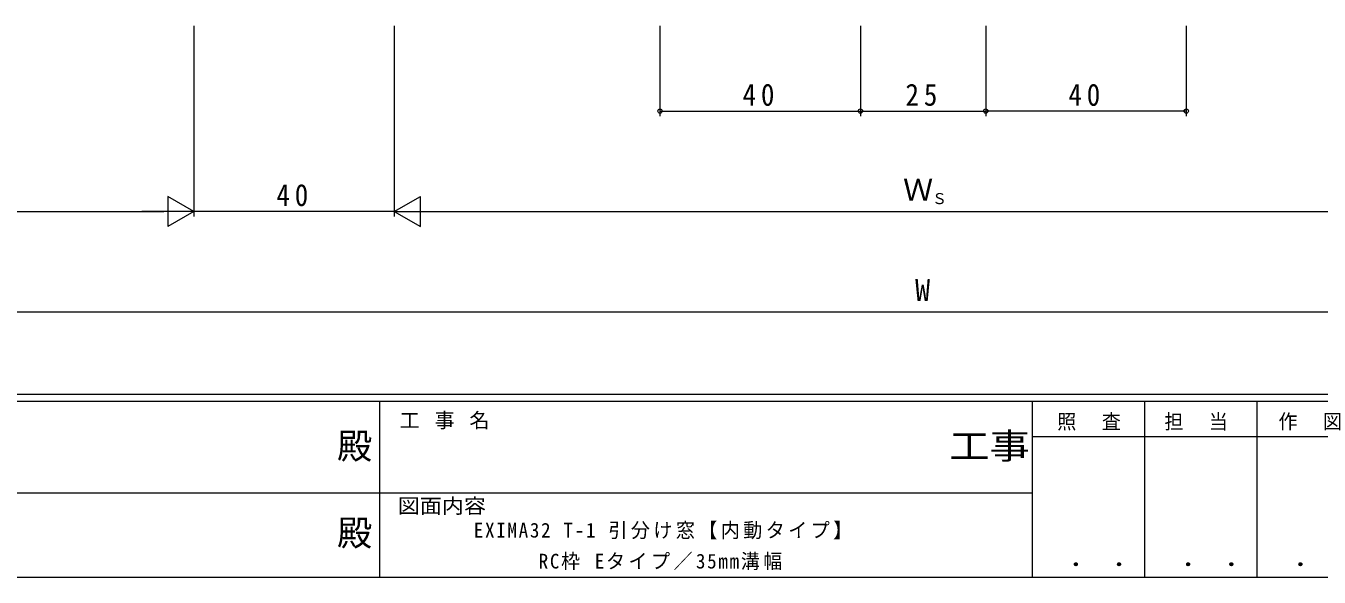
# Model space of a CAD drawing. Units: millimetres on the paper. Extents: x -420 to 373, y -297 to 267.
# Drawn here: x -103.3 to 154.7, y -297 to -187.1 of the extents above; entities that cross this region are included whole.
import ezdxf
from ezdxf.enums import TextEntityAlignment as Align

# ---------------------------------------------------------------- set-up
doc = ezdxf.new("R2010")
doc.units = ezdxf.units.MM
doc.layers.add('0-1_YKK_ZWAK', color=7, linetype='Continuous', lineweight=9)
doc.layers.add('0-7_YKK_D', color=6, linetype='Continuous', lineweight=9)
doc.layers.add('0-2_USER1', color=3, linetype='Continuous')
doc.styles.add('ＭＳ ゴシック', font='')
doc.styles.get('ＭＳ ゴシック').set_extended_font_data('MS Gothic')

msp = doc.modelspace()

# ---------------------------------------------------------------- linework, layer by layer
at = {"layer": '0-1_YKK_ZWAK'}
for p, q in [((352.3, -260.6), (-417.7, -260.6)), ((314.5, -262), (-417.7, -262)), ((-32.7, -262), (-32.7, -297)), ((97.5, -262), (97.5, -297)), ((119.9, -262), (119.9, -297)), ((142.3, -262), (142.3, -297)), ((165.684, -268.999), (97.5, -268.999)), ((-160.1, -280.199), (-31.3, -280.199)), ((-31.3, -280.199), (97.5, -280.199)), ((-417.7, -297), (314.5, -297))]:
    msp.add_line(p, q, dxfattribs=at)
at = {"layer": '0-7_YKK_D'}
for p, q in [((-69.768, -187.078), (-69.768, -225.078)), ((-69.768, -187.078), (-69.768, -225.078)), ((-29.768, -187.078), (-29.768, -225.078)), ((-29.768, -187.078), (-29.768, -225.078)), ((23.232, -187.078), (23.232, -205.078)), ((63.232, -187.078), (63.232, -205.078)), ((63.232, -187.078), (63.232, -205.078)), ((88.232, -187.078), (88.232, -205.078)), ((88.232, -187.078), (88.232, -205.078)), ((128.232, -187.078), (128.232, -205.078)), ((23.232, -204.078), (63.232, -204.078)), ((63.232, -204.078), (88.232, -204.078)), ((128.232, -204.078), (88.232, -204.078)), ((-74.964, -221.078), (-74.964, -227.078)), ((-69.768, -224.078), (-74.964, -221.078)), ((-29.768, -224.078), (-24.571, -221.078)), ((-24.571, -227.078), (-24.571, -221.078)), ((-161.768, -224.078), (-75.768, -224.078)), ((-69.768, -224.078), (-80.16, -224.078)), ((-69.768, -224.078), (-74.964, -227.078)), ((-29.768, -224.078), (-69.768, -224.078)), ((-29.768, -224.078), (-19.375, -224.078)), ((-29.768, -224.078), (-24.571, -227.078)), ((-23.768, -224.078), (175.232, -224.078)), ((-160.768, -244.078), (312.233, -244.078))]:
    msp.add_line(p, q, dxfattribs=at)
for centre in [(23.232, -204.078), (63.232, -204.078), (63.232, -204.078), (88.232, -204.078), (88.232, -204.078), (128.232, -204.078)]:
    msp.add_circle(centre, 0.425, dxfattribs=at)

# ---------------------------------------------------------------- texts
at = {"layer": '0-1_YKK_ZWAK', "color": 2, "style": 'ＭＳ ゴシック'}
for p in [(-41.182, -274.956), (-41.182, -292.278)]:
    msp.add_text('殿', height=5.132, dxfattribs=at).set_placement(p, align=Align.BOTTOM_LEFT)
at = {"layer": '0-1_YKK_ZWAK', "color": 2, "style": 'ＭＳ ゴシック', "width": 1.15}
msp.add_text('工事', height=5.132, dxfattribs=at).set_placement((80.931, -274.956), align=Align.BOTTOM_LEFT)
at = {"layer": '0-1_YKK_ZWAK', "style": 'ＭＳ ゴシック', "width": 1.1}
msp.add_text('図面内容', height=2.933, dxfattribs=at).set_placement((-29.083, -285.148), align=Align.BOTTOM_LEFT)
at = {"layer": '0-1_YKK_ZWAK', "color": 3, "style": 'ＭＳ ゴシック', "width": 1.15}
for p in [(101.955, -295.946), (124.355, -295.946), (146.755, -295.946)]:
    msp.add_text(' ． ．', height=3.666, dxfattribs=at).set_placement(p, align=Align.BOTTOM_LEFT)
at = {"layer": '0-1_YKK_ZWAK', "char_height": 2.933, "attachment_point": 7, "style": 'ＭＳ ゴシック'}
for s, insert in [('\\T1.16;工\\~事\\~名', (-28.688, -267.533)), ('\\T1.17;\\W0.95;照\\~\\~査', (102.489, -267.78)), ('\\T1.17;\\W0.95;担\\~\\~当', (123.855, -267.78)), ('\\T1.17;\\W0.95;作\\~\\~図', (146.62, -267.762))]:
    msp.add_mtext(s, dxfattribs=dict(at, insert=insert))
at = {"layer": '0-2_USER1', "color": 7, "char_height": 2.933, "attachment_point": 7, "style": 'ＭＳ ゴシック'}
for s, insert in [('\\T1.18;\\W0.95;EXIMA32\\~T-1\\~引分け窓【内動タイプ】', (-13.903, -289.449)), ('\\T1.18;\\W0.95;RC枠\\~Eタイプ／35mm溝幅', (-0.963, -295.625))]:
    msp.add_mtext(s, dxfattribs=dict(at, insert=insert))
at = {"layer": '0-7_YKK_D', "color": 3, "style": 'ＭＳ ゴシック'}
for s, p in [('Ｗ', (71.732, -223.278)), ('W', (74.132, -243.278))]:
    msp.add_text(s, height=4.399, dxfattribs=at).set_placement(p, align=Align.BOTTOM_LEFT)
at = {"layer": '0-7_YKK_D', "color": 7, "style": 'ＭＳ ゴシック'}
msp.add_text('Ｓ', height=2.199, dxfattribs=at).set_placement((77.492, -223.278), align=Align.BOTTOM_LEFT)
at = {"layer": '0-7_YKK_D', "color": 3, "char_height": 4.399, "attachment_point": 7, "style": 'ＭＳ ゴシック'}
for s, insert in [('\\T1.36;\\W0.9;25', (72.212, -203.078)), ('\\T1.36;\\W0.9;40', (39.713, -203.078)), ('\\T1.36;\\W0.9;40', (104.712, -203.078)), ('\\T1.36;\\W0.9;40', (-53.288, -223.078))]:
    msp.add_mtext(s, dxfattribs=dict(at, insert=insert))

doc.saveas('drawing.dxf')
